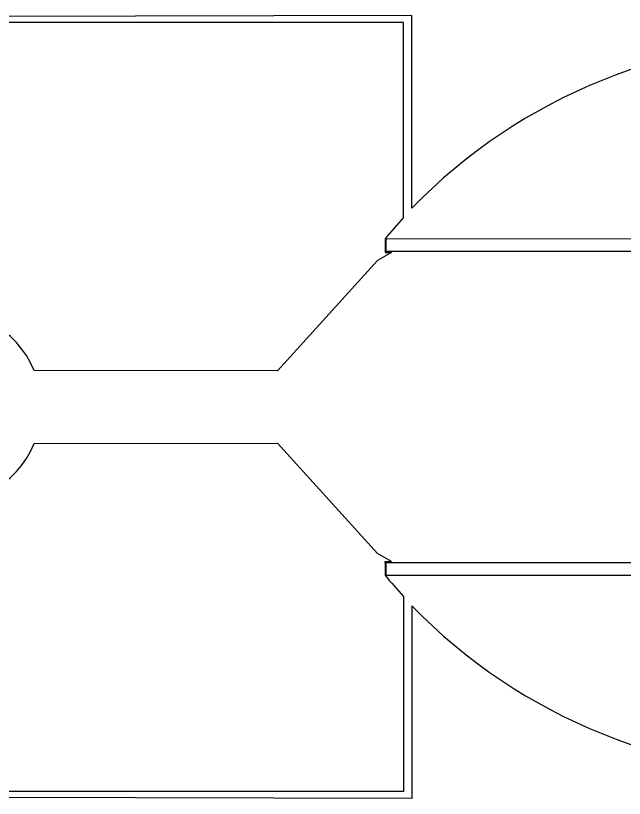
# Model space of a CAD drawing. Header units: millimetres. Extents: x 2102 to 86502, y 1818 to 64568.
# Drawn here: x 46789 to 51559, y 54507 to 60638 of the extents above; entities that cross this region are included whole.
import ezdxf

# ---------------------------------------------------------------- set-up
doc = ezdxf.new("R2010")
doc.units = ezdxf.units.MM
doc.layers.add('Layer-2', color=3, linetype='Continuous')

msp = doc.modelspace()

# ---------------------------------------------------------------- linework, layer by layer
at = {"layer": 'Layer-2'}
for p, q in [((49893.4, 60638.2), (42147.1, 60620.5)), ((49829, 60583.8), (42192.5, 60583.8)), ((49829, 59056.5), (49829, 60583.8)), ((49893.4, 59129.5), (49893.4, 60638.2)), ((49683.2, 58890.7), (49683.2, 58791.7)), ((49693.2, 58791.3), (49693.2, 58891.3)), ((49693.2, 58891.3), (56323.2, 58890.3)), ((49732.7, 58781.7), (49623.3, 58720.9)), ((49683.2, 58791.7), (49683.2, 58781.7)), ((49683.2, 58781.7), (49732.7, 58781.7)), ((56323.2, 58791.3), (49693.2, 58791.3)), ((48839.7, 57856.4), (49623.3, 58720.9)), ((48839.7, 57856.4), (46934.1, 57859.2)), ((46934.1, 57285.5), (48839.7, 57288.4)), ((48839.7, 57288.4), (49623.3, 56423.8)), ((49732.7, 56363), (49623.3, 56423.8)), ((49683.2, 56353), (49683.2, 56363)), ((49683.2, 56363), (49732.7, 56363)), ((49683.2, 56353), (49683.2, 56253.9)), ((49693.2, 56253.5), (49693.2, 56353.5)), ((49693.2, 56353.5), (56323.2, 56352.6)), ((56323.2, 56253.5), (49693.2, 56253.5)), ((49829, 56088.5), (49829, 54561.1)), ((49893.4, 56015.5), (49893.4, 54506.7)), ((49893.4, 54506.7), (42147.1, 54524.5)), ((49829, 54561.1), (42192.5, 54561.1))]:
    msp.add_line(p, q, dxfattribs=at)
for centre, radius, start, end in [((53005.8, 56109.5), 4336.7, 39.89022, 135.86328), ((53009.9, 56111.1), 4335, 137.20188, 140.11931), ((46241.1, 57572.3), 750, 22.48715, 337.50991), ((53220.5, 59224), 4618.8, 220.01765, 222.75331), ((53005.9, 59035.7), 4337, 224.13826, 320.10347)]:
    msp.add_arc(centre, radius, start, end, dxfattribs=at)

doc.saveas('drawing.dxf')
